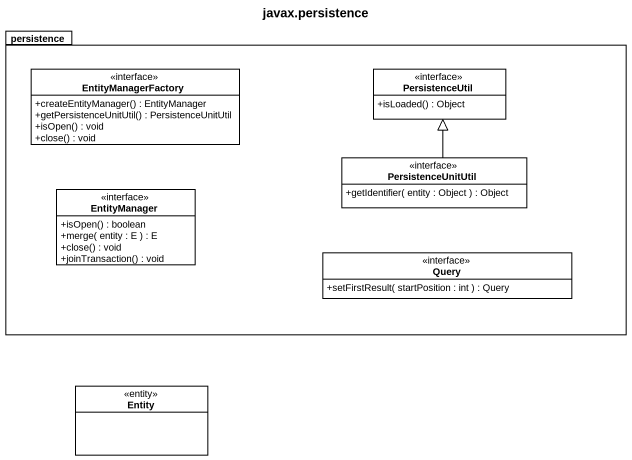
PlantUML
@startuml
title javax.persistence
hide circle
hide empty members
skinparam classAttributeIconSize 0
package persistence {
  interface EntityManagerFactory {
    +createEntityManager() : EntityManager
    +getPersistenceUnitUtil() : PersistenceUnitUtil
    +isOpen() : void
    +close() : void
  }
  interface PersistenceUtil {
    +isLoaded() : Object
  }
  interface EntityManager {
    +isOpen() : boolean
    +merge( entity : E ) : E
    +close() : void
    +joinTransaction() : void
  }
  interface PersistenceUnitUtil {
    +getIdentifier( entity : Object ) : Object
  }
  interface Query {
    +setFirstResult( startPosition : int ) : Query
  }
}
class "Entity" as Entity_ <<entity>>
PersistenceUnitUtil -up-|> PersistenceUtil
@enduml
